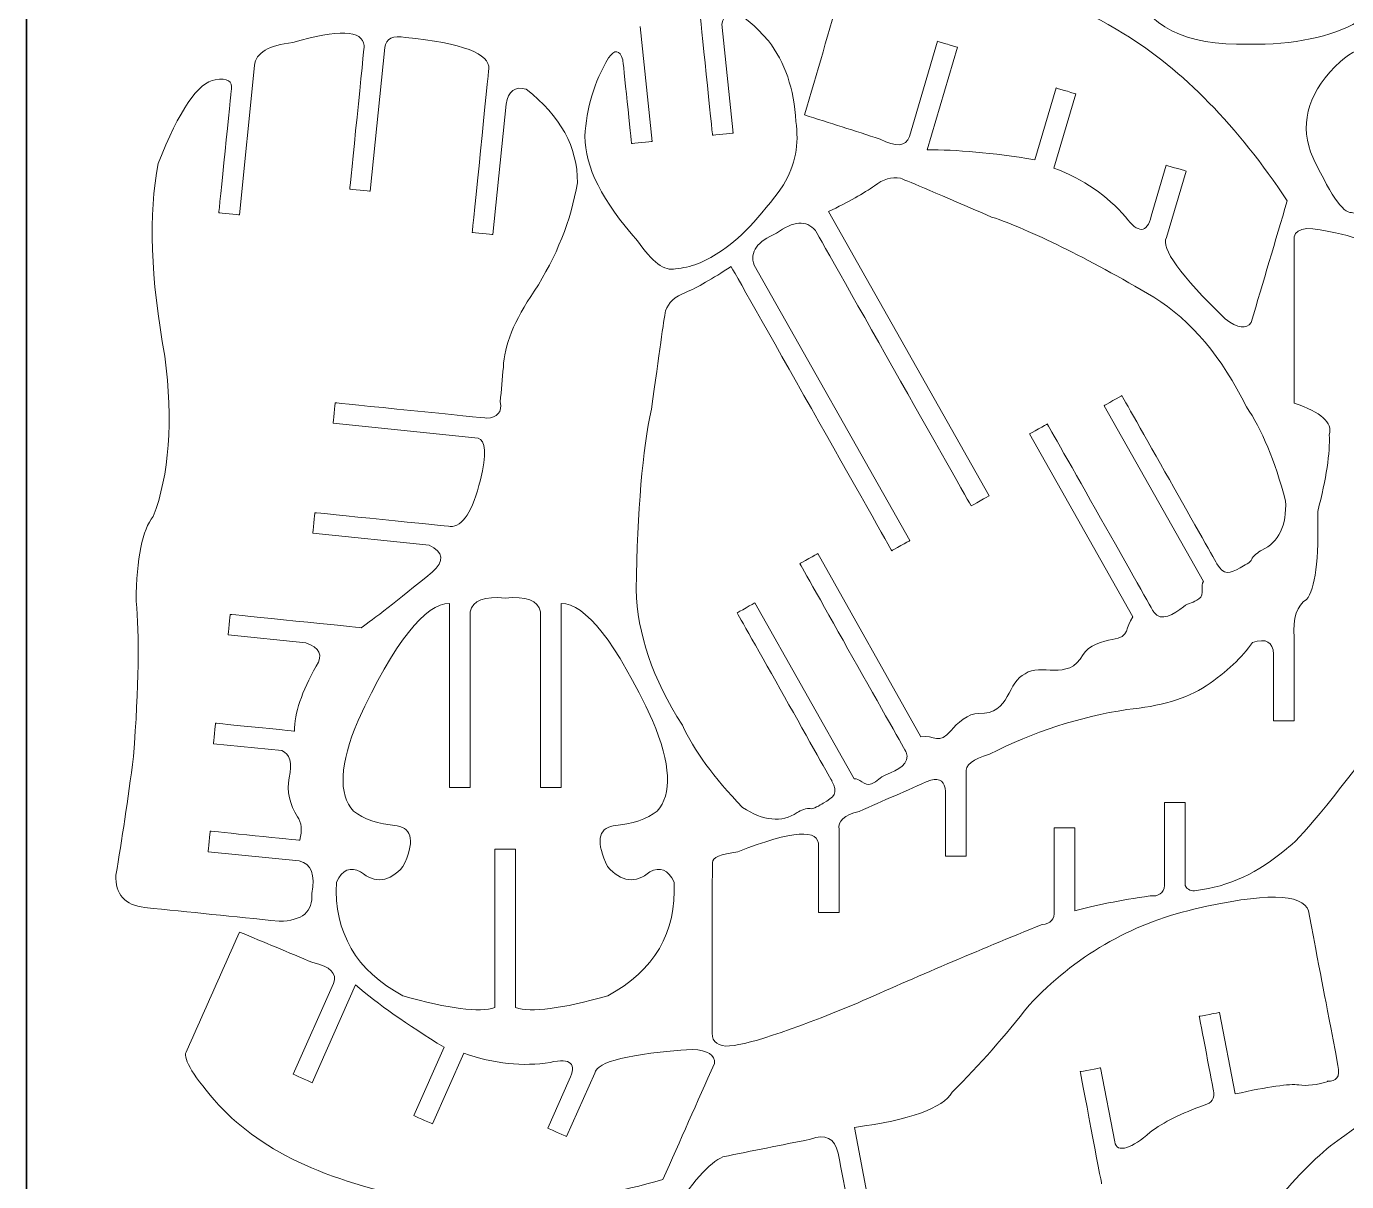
# Model space of a CAD drawing. Header units: inches. Extents: x -305 to 305, y -229 to 229.
# Drawn here: x -304.8 to -126.2, y -84.4 to 71.8 of the extents above; entities that cross this region are included whole.
import ezdxf

# ---------------------------------------------------------------- set-up
doc = ezdxf.new("R2010")
doc.units = ezdxf.units.IN
doc.header["$MEASUREMENT"] = 0
doc.layers.add('Layer 1', color=7, linetype='Continuous')
doc.layers.add('Layer 2', color=5, linetype='Continuous')

msp = doc.modelspace()

# ---------------------------------------------------------------- linework, layer by layer
at = {"layer": 'Layer 1', "lineweight": 9}
for points, knots in [([(-125.6046, 75.4419), (-124.2502, 75.1508), (-123.9376, 74.172), (-124.6669, 72.5062), (-124.6669, 72.5062), (-128.3309, 70.4006), (-133.2798, 69.3736), (-139.5137, 69.4263), (-139.5137, 69.4263), (-148.0401, 69.2524), (-153.2668, 71.8621), (-155.1942, 77.256), (-155.1942, 77.256), (-157.0526, 81.8321), (-157.4866, 85.5381), (-156.4967, 88.3742), (-156.4967, 88.3742), (-155.5417, 91.6106), (-150.8009, 94.0117), (-142.2749, 95.5775), (-142.2749, 95.5775), (-133.3668, 97.2478), (-128.3829, 97.7351), (-127.3238, 97.0392), (-127.3238, 97.0392), (-121.4717, 95.2995), (-118.5024, 93.4897), (-118.4156, 91.6104), (-118.4156, 91.6104), (-117.7625, 90.1013), (-118.0681, 89.3138), (-119.3322, 89.2482)], [0, 0, 0, 0, 0.125, 0.125, 0.125, 0.12500001, 0.25, 0.25, 0.25, 0.25000001, 0.375, 0.375, 0.375, 0.37500001, 0.5, 0.5, 0.5, 0.50000001, 0.625, 0.625, 0.625, 0.62500001, 0.75, 0.75, 0.75, 0.75000001, 0.875, 0.875, 0.875, 0.87500001, 1, 1, 1, 1]), ([(-185.3443, 56.9508), (-185.8359, 55.5827), (-187.1608, 55.4701), (-189.3197, 56.6126), (-189.3197, 56.6126), (-192.7258, 57.7003), (-196.1318, 58.7881), (-199.5381, 59.8761), (-199.5381, 59.8761), (-197.8683, 65.5678), (-196.1986, 71.2597), (-194.5289, 76.9517), (-194.5289, 76.9517), (-194.2332, 77.9522), (-191.5611, 78.8142), (-186.5122, 79.5378), (-186.5122, 79.5378), (-177.7825, 80.5834), (-167.7192, 77.689), (-156.3226, 70.8547), (-156.3226, 70.8547), (-148.3423, 65.9571), (-140.9805, 58.4217), (-134.237, 48.2488)], [0, 0, 0, 0, 0.16666667, 0.16666667, 0.16666667, 0.16666668, 0.33333333, 0.33333333, 0.33333333, 0.33333334, 0.5, 0.5, 0.5, 0.50000001, 0.66666667, 0.66666667, 0.66666667, 0.66666668, 0.83333333, 0.83333333, 0.83333333, 0.83333334, 1, 1, 1, 1]), ([(-224.1068, 67.3109), (-224.5658, 68.7122), (-225.2163, 68.8018), (-226.0577, 67.5797), (-226.0577, 67.5797), (-228.0002, 64.3055), (-229.0596, 60.7737), (-229.2348, 56.9841), (-229.2348, 56.9841), (-229.2533, 52.8623), (-226.884, 48.15), (-222.127, 42.8472), (-222.127, 42.8472), (-220.1562, 39.9518), (-218.4422, 38.6891), (-216.9849, 39.0589), (-216.9849, 39.0589), (-214.9729, 39.2241), (-213.0202, 39.9593), (-211.1267, 41.2644), (-211.1267, 41.2644), (-208.4735, 42.9195), (-205.562, 45.963), (-202.3923, 50.3947), (-202.3923, 50.3947), (-200.7971, 53.057), (-200.2376, 55.9261), (-200.7143, 59.0016), (-200.7143, 59.0016), (-200.9426, 63.3951), (-202.1759, 67.0211), (-204.414, 69.8789), (-204.414, 69.8789), (-206.3398, 72.0882), (-207.7011, 73.2389), (-208.4979, 73.331), (-208.4979, 73.331), (-209.6704, 73.9856), (-210.4135, 73.5854), (-210.7272, 72.1301)], [0, 0, 0, 0, 0.1, 0.1, 0.1, 0.10000001, 0.2, 0.2, 0.2, 0.20000001, 0.3, 0.3, 0.3, 0.30000001, 0.4, 0.4, 0.4, 0.40000001, 0.5, 0.5, 0.5, 0.50000001, 0.6, 0.6, 0.6, 0.60000001, 0.7, 0.7, 0.7, 0.70000001, 0.8, 0.8, 0.8, 0.80000001, 0.9, 0.9, 0.9, 0.90000001, 1, 1, 1, 1]), ([(-210.7272, 72.1301), (-210.7272, 72.1301), (-209.2005, 57.417), (-209.2005, 57.417), (-209.2005, 57.417), (-209.2005, 57.417), (-211.9794, 57.1287), (-211.9794, 57.1287), (-211.9794, 57.1287), (-211.9794, 57.1287), (-213.6942, 73.6552), (-213.6942, 73.6552)], [0, 0, 0, 0, 0.33333333, 0.33333333, 0.33333333, 0.33333334, 0.66666667, 0.66666667, 0.66666667, 0.66666668, 1, 1, 1, 1]), ([(-273.9366, 66.5646), (-273.7787, 68.2799), (-272.0506, 69.3113), (-268.7518, 69.6586), (-268.7518, 69.6586), (-262.5838, 71.4985), (-259.3631, 71.3641), (-259.09, 69.255)], [0, 0, 0, 0, 0.5, 0.5, 0.5, 0.50000001, 1, 1, 1, 1]), ([(-221.7689, 71.8488), (-221.7689, 71.8488), (-220.1535, 56.2804), (-220.1535, 56.2804), (-220.1535, 56.2804), (-220.1535, 56.2804), (-222.9323, 55.992), (-222.9323, 55.992), (-222.9323, 55.992), (-222.9323, 55.992), (-224.1068, 67.3107), (-224.1068, 67.3107)], [0, 0, 0, 0, 0.33333333, 0.33333333, 0.33333333, 0.33333334, 0.66666667, 0.66666667, 0.66666667, 0.66666668, 1, 1, 1, 1]), ([(-256.3106, 68.9729), (-256.1631, 70.2169), (-255.2246, 70.6817), (-253.495, 70.3662), (-253.495, 70.3662), (-245.8116, 69.5864), (-242.0599, 68.1561), (-242.2404, 66.0759)], [0, 0, 0, 0, 0.5, 0.5, 0.5, 0.50000001, 1, 1, 1, 1]), ([(-185.3444, 56.9506), (-185.3444, 56.9506), (-181.5368, 69.8322), (-181.5368, 69.8322), (-181.5368, 69.8322), (-181.5368, 69.8322), (-180.1972, 69.4361), (-180.1972, 69.4361)], [0, 0, 0, 0, 0.5, 0.5, 0.5, 0.50000001, 1, 1, 1, 1]), ([(-109.3638, 51.8319), (-108.2442, 50.4737), (-107.3462, 50.7672), (-106.6701, 52.7122), (-106.6701, 52.7122), (-105.6157, 54.7532), (-105.9907, 57.5928), (-107.795, 61.2312), (-107.795, 61.2312), (-109.7509, 66.6296), (-112.5115, 69.6051), (-116.077, 70.1578), (-116.077, 70.1578), (-120.5181, 70.5414), (-124.1732, 69.5293), (-127.0422, 67.1216), (-127.0422, 67.1216), (-131.2094, 63.2099), (-132.5575, 59.1307), (-131.0864, 54.8838), (-131.0864, 54.8838), (-128.5335, 49.2612), (-126.68, 46.5216), (-125.5258, 46.6645), (-125.5258, 46.6645), (-123.677, 46.0411), (-122.7504, 46.4573), (-122.7465, 47.9129)], [0, 0, 0, 0, 0.14285714, 0.14285714, 0.14285714, 0.14285715, 0.28571429, 0.28571429, 0.28571429, 0.2857143, 0.42857143, 0.42857143, 0.42857143, 0.42857144, 0.57142857, 0.57142857, 0.57142857, 0.57142858, 0.71428571, 0.71428571, 0.71428571, 0.71428572, 0.85714286, 0.85714286, 0.85714286, 0.85714287, 1, 1, 1, 1]), ([(-256.3105, 68.9731), (-256.3105, 68.9731), (-258.2798, 49.5688), (-258.2798, 49.5688), (-258.2798, 49.5688), (-258.2798, 49.5688), (-261.0592, 49.8509), (-261.0592, 49.8509), (-261.0592, 49.8509), (-261.0592, 49.8509), (-259.09, 69.2552), (-259.09, 69.2552)], [0, 0, 0, 0, 0.33333333, 0.33333333, 0.33333333, 0.33333334, 0.66666667, 0.66666667, 0.66666667, 0.66666668, 1, 1, 1, 1]), ([(-182.9612, 55.1573), (-182.9612, 55.1573), (-178.8576, 69.0401), (-178.8576, 69.0401), (-178.8576, 69.0401), (-178.8576, 69.0401), (-180.1972, 69.4361), (-180.1972, 69.4361)], [0, 0, 0, 0, 0.5, 0.5, 0.5, 0.50000001, 1, 1, 1, 1]), ([(-273.9366, 66.5646), (-273.9366, 66.5646), (-275.9891, 46.3399), (-275.9891, 46.3399), (-275.9891, 46.3399), (-275.9891, 46.3399), (-278.7686, 46.622), (-278.7686, 46.622), (-278.7686, 46.622), (-278.7686, 46.622), (-277.0745, 63.3155), (-277.0745, 63.3155)], [0, 0, 0, 0, 0.33333333, 0.33333333, 0.33333333, 0.33333334, 0.66666667, 0.66666667, 0.66666667, 0.66666668, 1, 1, 1, 1]), ([(-290.3118, -26.9176), (-289.5905, -17.4014), (-289.4734, -10.4045), (-289.96, -5.9267), (-289.96, -5.9267), (-289.8893, -0.0762), (-289.1174, 3.7508), (-287.6442, 5.5542), (-287.6442, 5.5542), (-285.4718, 11.157), (-284.9468, 18.3915), (-286.0693, 27.2577), (-286.0693, 27.2577), (-288.0006, 37.7751), (-288.3054, 46.4537), (-286.9836, 53.2935), (-286.9836, 53.2935), (-284.1218, 60.5349), (-281.5413, 64.3178), (-279.2419, 64.6424), (-279.2419, 64.6424), (-277.5659, 64.9043), (-276.8433, 64.4619), (-277.0745, 63.3155)], [0, 0, 0, 0, 0.16666667, 0.16666667, 0.16666667, 0.16666668, 0.33333333, 0.33333333, 0.33333333, 0.33333334, 0.5, 0.5, 0.5, 0.50000001, 0.66666667, 0.66666667, 0.66666667, 0.66666668, 0.83333333, 0.83333333, 0.83333333, 0.83333334, 1, 1, 1, 1]), ([(-239.9141, 61.328), (-239.9141, 61.328), (-241.7033, 43.6978), (-241.7033, 43.6978), (-241.7033, 43.6978), (-241.7033, 43.6978), (-244.4828, 43.9799), (-244.4828, 43.9799), (-244.4828, 43.9799), (-244.4828, 43.9799), (-242.2404, 66.0761), (-242.2404, 66.0761)], [0, 0, 0, 0, 0.33333333, 0.33333333, 0.33333333, 0.33333334, 0.66666667, 0.66666667, 0.66666667, 0.66666668, 1, 1, 1, 1]), ([(-239.9142, 61.3278), (-239.5875, 63.1134), (-238.6786, 63.7906), (-237.1884, 63.3595), (-237.1884, 63.3595), (-232.5464, 59.7403), (-230.2344, 55.5184), (-230.2529, 50.6932), (-230.2529, 50.6932), (-231.1375, 45.5887), (-233.0826, 40.697), (-236.0883, 36.0179), (-236.0883, 36.0179), (-238.7907, 32.0948), (-240.1855, 28.6686), (-240.2731, 25.7393)], [0, 0, 0, 0, 0.25, 0.25, 0.25, 0.25000001, 0.5, 0.5, 0.5, 0.50000001, 0.75, 0.75, 0.75, 0.75000001, 1, 1, 1, 1]), ([(-168.3813, 53.8183), (-168.3813, 53.8183), (-165.5125, 63.5236), (-165.5125, 63.5236), (-165.5125, 63.5236), (-165.5125, 63.5236), (-164.1729, 63.1276), (-164.1729, 63.1276)], [0, 0, 0, 0, 0.5, 0.5, 0.5, 0.50000001, 1, 1, 1, 1]), ([(-165.8011, 52.6914), (-165.8011, 52.6914), (-162.8334, 62.7315), (-162.8334, 62.7315), (-162.8334, 62.7315), (-162.8334, 62.7315), (-164.1729, 63.1276), (-164.1729, 63.1276)], [0, 0, 0, 0, 0.5, 0.5, 0.5, 0.50000001, 1, 1, 1, 1]), ([(-152.6264, 46.1896), (-153.2194, 43.8388), (-154.3795, 43.7972), (-156.107, 46.0664), (-156.107, 46.0664), (-158.5498, 48.9311), (-161.7812, 51.1395), (-165.801, 52.6918)], [0, 0, 0, 0, 0.5, 0.5, 0.5, 0.50000001, 1, 1, 1, 1]), ([(-152.6265, 46.1892), (-152.6265, 46.1892), (-150.5929, 53.069), (-150.5929, 53.069), (-150.5929, 53.069), (-150.5929, 53.069), (-149.2533, 52.673), (-149.2533, 52.673)], [0, 0, 0, 0, 0.5, 0.5, 0.5, 0.50000001, 1, 1, 1, 1]), ([(-150.5737, 43.2783), (-150.5737, 43.2783), (-147.9137, 52.277), (-147.9137, 52.277), (-147.9137, 52.277), (-147.9137, 52.277), (-149.2533, 52.673), (-149.2533, 52.673)], [0, 0, 0, 0, 0.5, 0.5, 0.5, 0.50000001, 1, 1, 1, 1]), ([(-134.4492, 7.689), (-135.9158, 13.1154), (-137.684, 17.3481), (-139.754, 20.3864), (-139.754, 20.3864), (-143.0434, 27.0763), (-147.2121, 32.0234), (-152.2607, 35.2272), (-152.2607, 35.2272), (-161.58, 40.6497), (-168.9009, 44.2619), (-174.2234, 46.0644), (-174.2234, 46.0644), (-181.2276, 49.0764), (-185.3441, 50.8255), (-186.5726, 51.3115), (-186.5726, 51.3115), (-187.7364, 51.5446), (-188.9047, 51.1966), (-190.0774, 50.2672), (-190.0774, 50.2672), (-191.4964, 49.2765), (-193.5682, 48.118), (-196.2933, 46.7915)], [0, 0, 0, 0, 0.16666667, 0.16666667, 0.16666667, 0.16666668, 0.33333333, 0.33333333, 0.33333333, 0.33333334, 0.5, 0.5, 0.5, 0.50000001, 0.66666667, 0.66666667, 0.66666667, 0.66666668, 0.83333333, 0.83333333, 0.83333333, 0.83333334, 1, 1, 1, 1]), ([(-134.2372, 48.2489), (-135.8582, 42.7649), (-137.4793, 37.2807), (-139.1004, 31.7965), (-139.1004, 31.7965), (-139.7457, 30.831), (-140.919, 30.9941), (-142.62, 32.2866), (-142.62, 32.2866), (-148.7039, 38.1983), (-151.3551, 41.8622), (-150.5736, 43.2785)], [0, 0, 0, 0, 0.33333333, 0.33333333, 0.33333333, 0.33333334, 0.66666667, 0.66666667, 0.66666667, 0.66666668, 1, 1, 1, 1]), ([(-196.2933, 46.7915), (-196.2933, 46.7915), (-174.5602, 8.351), (-174.5602, 8.351), (-174.5602, 8.351), (-174.5602, 8.351), (-176.9929, 6.9773), (-176.9929, 6.9773), (-176.9929, 6.9773), (-176.9929, 6.9773), (-198.0624, 44.2422), (-198.0624, 44.2422)], [0, 0, 0, 0, 0.33333333, 0.33333333, 0.33333333, 0.33333334, 0.66666667, 0.66666667, 0.66666667, 0.66666668, 1, 1, 1, 1]), ([(-133.2921, -10.8286), (-133.4767, -8.1596), (-132.9202, -6.4426), (-131.6219, -5.6784), (-131.6219, -5.6784), (-130.4243, -4.3023), (-129.9217, -0.3287), (-130.1148, 6.2422), (-130.1148, 6.2422), (-128.9362, 10.7), (-128.4142, 14.1503), (-128.5496, 16.5927), (-128.5496, 16.5927), (-128.0436, 18.2475), (-129.6262, 19.6754), (-133.298, 20.8754), (-133.298, 20.8754), (-133.298, 28.1784), (-133.298, 35.4813), (-133.298, 42.7843), (-133.298, 42.7843), (-133.477, 44.4844), (-131.9136, 44.9221), (-128.6075, 44.0969), (-128.6075, 44.0969), (-123.7383, 43.2055), (-121.4194, 41.9263), (-121.6513, 40.2592)], [0, 0, 0, 0, 0.14285714, 0.14285714, 0.14285714, 0.14285715, 0.28571429, 0.28571429, 0.28571429, 0.2857143, 0.42857143, 0.42857143, 0.42857143, 0.42857144, 0.57142857, 0.57142857, 0.57142857, 0.57142858, 0.71428571, 0.71428571, 0.71428571, 0.71428572, 0.85714286, 0.85714286, 0.85714286, 0.85714287, 1, 1, 1, 1]), ([(-207.9242, -33.8001), (-211.8129, -29.7414), (-214.5238, -26.041), (-216.056, -22.699), (-216.056, -22.699), (-220.0851, -16.4268), (-222.1677, -10.3017), (-222.3032, -4.3236), (-222.3032, -4.3236), (-222.1325, 6.4576), (-221.4441, 14.5924), (-220.2382, 20.0812), (-220.2382, 20.0812), (-219.1994, 27.6349), (-218.5708, 32.0634), (-218.3523, 33.3664), (-218.3523, 33.3664), (-217.9509, 34.4834), (-217.0494, 35.3042), (-215.6479, 35.8283), (-215.6479, 35.8283), (-214.0667, 36.5317), (-212.0046, 37.7075), (-209.4613, 39.3559)], [0, 0, 0, 0, 0.16666667, 0.16666667, 0.16666667, 0.16666668, 0.33333333, 0.33333333, 0.33333333, 0.33333334, 0.5, 0.5, 0.5, 0.50000001, 0.66666667, 0.66666667, 0.66666667, 0.66666668, 0.83333333, 0.83333333, 0.83333333, 0.83333334, 1, 1, 1, 1]), ([(-206.3648, 39.5541), (-206.3648, 39.5541), (-185.2954, 2.2892), (-185.2954, 2.2892), (-185.2954, 2.2892), (-185.2954, 2.2892), (-187.7281, 0.9155), (-187.7281, 0.9155), (-187.7281, 0.9155), (-187.7281, 0.9155), (-209.4613, 39.3559), (-209.4613, 39.3559)], [0, 0, 0, 0, 0.33333333, 0.33333333, 0.33333333, 0.33333334, 0.66666667, 0.66666667, 0.66666667, 0.66666668, 1, 1, 1, 1]), ([(-242.5428, 18.852), (-241.0518, 18.9278), (-240.4359, 19.6641), (-240.6957, 21.0603), (-240.6957, 21.0603), (-240.5548, 22.6201), (-240.414, 24.1796), (-240.2731, 25.7393)], [0, 0, 0, 0, 0.5, 0.5, 0.5, 0.50000001, 1, 1, 1, 1]), ([(-145.5569, -3.2575), (-145.5569, -3.2575), (-159.0118, 20.5394), (-159.0118, 20.5394), (-159.0118, 20.5394), (-159.0118, 20.5394), (-156.6013, 21.9005), (-156.6013, 21.9005), (-156.6013, 21.9005), (-156.6013, 21.9005), (-143.7467, -0.8332), (-143.7467, -0.8332)], [0, 0, 0, 0, 0.33333333, 0.33333333, 0.33333333, 0.33333334, 0.66666667, 0.66666667, 0.66666667, 0.66666668, 1, 1, 1, 1]), ([(-243.7064, 16.1618), (-243.7064, 16.1618), (-263.317, 18.1522), (-263.317, 18.1522), (-263.317, 18.1522), (-263.317, 18.1522), (-263.035, 20.9319), (-263.035, 20.9319), (-263.035, 20.9319), (-263.035, 20.9319), (-242.5428, 18.852), (-242.5428, 18.852)], [0, 0, 0, 0, 0.33333333, 0.33333333, 0.33333333, 0.33333334, 0.66666667, 0.66666667, 0.66666667, 0.66666668, 1, 1, 1, 1]), ([(-155.0993, -8.0451), (-155.0993, -8.0451), (-169.0956, 16.7093), (-169.0956, 16.7093), (-169.0956, 16.7093), (-169.0956, 16.7093), (-166.6851, 18.0705), (-166.6851, 18.0705), (-166.6851, 18.0705), (-166.6851, 18.0705), (-152.2878, -7.3921), (-152.2878, -7.3921)], [0, 0, 0, 0, 0.33333333, 0.33333333, 0.33333333, 0.33333334, 0.66666667, 0.66666667, 0.66666667, 0.66666668, 1, 1, 1, 1]), ([(-143.7467, -0.8332), (-142.8632, -2.45), (-141.9618, -2.1625), (-140.5786, -1.3814), (-140.5786, -1.3814), (-140.1037, -1.1133), (-139.1367, -0.6336), (-139.0272, -0.2382), (-139.0272, -0.2382), (-138.9138, 0.172), (-138.1404, 0.7299), (-137.6624, 0.9998), (-137.6624, 0.9998), (-135.3727, 2.0926), (-134.3016, 4.3221), (-134.4492, 7.689)], [0, 0, 0, 0, 0.25, 0.25, 0.25, 0.25000001, 0.5, 0.5, 0.5, 0.50000001, 0.75, 0.75, 0.75, 0.75000001, 1, 1, 1, 1]), ([(-250.3067, 1.6847), (-250.3067, 1.6847), (-266.0498, 3.2826), (-266.0498, 3.2826), (-266.0498, 3.2826), (-266.0498, 3.2826), (-265.7677, 6.0622), (-265.7677, 6.0622), (-265.7677, 6.0622), (-265.7677, 6.0622), (-247.4848, 4.2066), (-247.4848, 4.2066)], [0, 0, 0, 0, 0.33333333, 0.33333333, 0.33333333, 0.33333334, 0.66666667, 0.66666667, 0.66666667, 0.66666668, 1, 1, 1, 1]), ([(-250.3067, 1.6847), (-248.3615, 0.7291), (-248.2237, -0.4937), (-249.8935, -1.9835), (-249.8935, -1.9835), (-254.6695, -5.8757), (-257.8733, -8.379), (-259.5046, -9.4934)], [0, 0, 0, 0, 0.5, 0.5, 0.5, 0.50000001, 1, 1, 1, 1]), ([(-183.7862, -24.2437), (-183.7862, -24.2437), (-197.7523, 0.5278), (-197.7523, 0.5278), (-197.7523, 0.5278), (-197.7523, 0.5278), (-200.1627, -0.8333), (-200.1627, -0.8333), (-200.1627, -0.8333), (-200.1627, -0.8333), (-185.7975, -26.3139), (-185.7975, -26.3139)], [0, 0, 0, 0, 0.33333333, 0.33333333, 0.33333333, 0.33333334, 0.66666667, 0.66666667, 0.66666667, 0.66666668, 1, 1, 1, 1]), ([(-152.2876, -7.3921), (-151.2427, -8.8109), (-149.5998, -7.6592), (-148.255, -6.6509), (-148.255, -6.6509), (-147.518, -6.0984), (-146.9157, -6.1474), (-146.1788, -5.6121), (-146.1788, -5.6121), (-145.3015, -4.9746), (-146.0773, -3.7202), (-145.5569, -3.2575)], [0, 0, 0, 0, 0.33333333, 0.33333333, 0.33333333, 0.33333334, 0.66666667, 0.66666667, 0.66666667, 0.66666668, 1, 1, 1, 1]), ([(-247.5786, -6.2305), (-250.8183, -6.1786), (-255.029, -11.4361), (-259.923, -22.0322), (-259.923, -22.0322), (-262.4233, -27.9651), (-262.6317, -32.0538), (-260.5478, -34.2986), (-260.5478, -34.2986), (-259.2207, -35.4121), (-257.25, -36.0736), (-254.6362, -36.2819), (-254.6362, -36.2819), (-252.5352, -36.6995), (-252.2746, -38.5441), (-253.8549, -41.8148), (-253.8549, -41.8148), (-255.6955, -43.9119), (-257.6058, -44.1465), (-259.5852, -42.5196), (-259.5852, -42.5196), (-260.9571, -41.7803), (-262.0511, -42.2412), (-262.8671, -43.903), (-262.8671, -43.903), (-263.1874, -50.7411), (-260.1916, -55.8737), (-253.8798, -59.3014)], [0, 0, 0, 0, 0.14285714, 0.14285714, 0.14285714, 0.14285715, 0.28571429, 0.28571429, 0.28571429, 0.2857143, 0.42857143, 0.42857143, 0.42857143, 0.42857144, 0.57142857, 0.57142857, 0.57142857, 0.57142858, 0.71428571, 0.71428571, 0.71428571, 0.71428572, 0.85714286, 0.85714286, 0.85714286, 0.85714287, 1, 1, 1, 1]), ([(-247.5786, -6.2305), (-247.5786, -6.2305), (-247.5786, -31.1076), (-247.5786, -31.1076), (-247.5786, -31.1076), (-247.5786, -31.1076), (-244.7849, -31.1076), (-244.7849, -31.1076), (-244.7849, -31.1076), (-244.7849, -31.1076), (-244.7849, -7.338), (-244.7849, -7.338)], [0, 0, 0, 0, 0.33333333, 0.33333333, 0.33333333, 0.33333334, 0.66666667, 0.66666667, 0.66666667, 0.66666668, 1, 1, 1, 1]), ([(-232.4566, -6.2305), (-232.4566, -6.2305), (-232.4566, -31.1076), (-232.4566, -31.1076), (-232.4566, -31.1076), (-232.4566, -31.1076), (-235.2504, -31.1076), (-235.2504, -31.1076), (-235.2504, -31.1076), (-235.2504, -31.1076), (-235.2504, -7.338), (-235.2504, -7.338)], [0, 0, 0, 0, 0.33333333, 0.33333333, 0.33333333, 0.33333334, 0.66666667, 0.66666667, 0.66666667, 0.66666668, 1, 1, 1, 1]), ([(-232.4566, -6.2305), (-229.217, -6.1786), (-225.0062, -11.4361), (-220.1123, -22.0322), (-220.1123, -22.0322), (-217.6119, -27.9651), (-217.4036, -32.0538), (-219.4875, -34.2986), (-219.4875, -34.2986), (-220.8145, -35.4121), (-222.7853, -36.0736), (-225.399, -36.2819), (-225.399, -36.2819), (-227.5001, -36.6995), (-227.7607, -38.5441), (-226.1804, -41.8148), (-226.1804, -41.8148), (-224.3397, -43.9119), (-222.4295, -44.1465), (-220.4501, -42.5196), (-220.4501, -42.5196), (-219.0782, -41.7803), (-217.9842, -42.2412), (-217.1681, -43.903), (-217.1681, -43.903), (-216.8479, -50.7411), (-219.8437, -55.8737), (-226.1554, -59.3014)], [0, 0, 0, 0, 0.14285714, 0.14285714, 0.14285714, 0.14285715, 0.28571429, 0.28571429, 0.28571429, 0.2857143, 0.42857143, 0.42857143, 0.42857143, 0.42857144, 0.57142857, 0.57142857, 0.57142857, 0.57142858, 0.71428571, 0.71428571, 0.71428571, 0.71428572, 0.85714286, 0.85714286, 0.85714286, 0.85714287, 1, 1, 1, 1]), ([(-192.8143, -29.9423), (-192.8143, -29.9423), (-206.2401, -6.129), (-206.2401, -6.129), (-206.2401, -6.129), (-206.2401, -6.129), (-208.6506, -7.4901), (-208.6506, -7.4901), (-208.6506, -7.4901), (-208.6506, -7.4901), (-195.825, -30.2402), (-195.825, -30.2402)], [0, 0, 0, 0, 0.33333333, 0.33333333, 0.33333333, 0.33333334, 0.66666667, 0.66666667, 0.66666667, 0.66666668, 1, 1, 1, 1]), ([(-266.9909, -11.5419), (-266.9909, -11.5419), (-277.5118, -10.4741), (-277.5118, -10.4741), (-277.5118, -10.4741), (-277.5118, -10.4741), (-277.2297, -7.6944), (-277.2297, -7.6944), (-277.2297, -7.6944), (-277.2297, -7.6944), (-259.5046, -9.4934), (-259.5046, -9.4934)], [0, 0, 0, 0, 0.33333333, 0.33333333, 0.33333333, 0.33333334, 0.66666667, 0.66666667, 0.66666667, 0.66666668, 1, 1, 1, 1]), ([(-169.6715, -15.7391), (-167.6467, -14.1136), (-163.8974, -16.9162), (-161.8436, -13.1219), (-161.8436, -13.1219), (-161.1927, -11.9192), (-159.0755, -11.2766), (-157.9214, -11.1076), (-157.9214, -11.1076), (-155.3661, -10.7331), (-156.2876, -9.4516), (-155.0992, -8.0448)], [0, 0, 0, 0, 0.33333333, 0.33333333, 0.33333333, 0.33333334, 0.66666667, 0.66666667, 0.66666667, 0.66666668, 1, 1, 1, 1]), ([(-266.9911, -11.5419), (-265.1178, -12.173), (-264.649, -13.2305), (-265.5851, -14.714), (-265.5851, -14.714), (-267.5553, -18.1345), (-268.533, -21.0606), (-268.5181, -23.4926)], [0, 0, 0, 0, 0.5, 0.5, 0.5, 0.50000001, 1, 1, 1, 1]), ([(-177.6868, -29.1439), (-177.8429, -28.085), (-176.7872, -27.241), (-174.5193, -26.6119), (-174.5193, -26.6119), (-168.587, -23.5882), (-162.3842, -21.5723), (-155.911, -20.5644), (-155.911, -20.5644), (-151.4475, -20.1574), (-147.8726, -19.0913), (-145.1867, -17.3662), (-145.1867, -17.3662), (-142.4044, -15.4474), (-140.3173, -13.4899), (-138.9261, -11.493)], [0, 0, 0, 0, 0.25, 0.25, 0.25, 0.25000001, 0.5, 0.5, 0.5, 0.50000001, 0.75, 0.75, 0.75, 0.75000001, 1, 1, 1, 1]), ([(-133.2921, -10.8286), (-133.2921, -10.8286), (-133.2921, -22.0734), (-133.2921, -22.0734), (-133.2921, -22.0734), (-133.2921, -22.0734), (-134.689, -22.0734), (-134.689, -22.0734)], [0, 0, 0, 0, 0.5, 0.5, 0.5, 0.50000001, 1, 1, 1, 1]), ([(-136.0858, -13.0632), (-136.0858, -13.0632), (-136.0858, -22.0734), (-136.0858, -22.0734), (-136.0858, -22.0734), (-136.0858, -22.0734), (-134.689, -22.0734), (-134.689, -22.0734)], [0, 0, 0, 0, 0.5, 0.5, 0.5, 0.50000001, 1, 1, 1, 1]), ([(-169.6715, -15.7391), (-172.1092, -16.6334), (-171.6462, -21.2916), (-175.9557, -21.0906), (-175.9557, -21.0906), (-177.3217, -21.0267), (-178.9655, -22.5079), (-179.7064, -23.4089), (-179.7064, -23.4089), (-181.3469, -25.4036), (-181.9681, -23.9526), (-183.7865, -24.2436)], [0, 0, 0, 0, 0.33333333, 0.33333333, 0.33333333, 0.33333334, 0.66666667, 0.66666667, 0.66666667, 0.66666668, 1, 1, 1, 1]), ([(-270.2512, -26.125), (-270.2512, -26.125), (-279.4855, -25.1877), (-279.4855, -25.1877), (-279.4855, -25.1877), (-279.4855, -25.1877), (-279.2034, -22.4081), (-279.2034, -22.4081), (-279.2034, -22.4081), (-279.2034, -22.4081), (-268.5179, -23.4926), (-268.5179, -23.4926)], [0, 0, 0, 0, 0.33333333, 0.33333333, 0.33333333, 0.33333334, 0.66666667, 0.66666667, 0.66666667, 0.66666668, 1, 1, 1, 1]), ([(-33.8276, -30.3916), (-33.0742, -33.8611), (-33.2868, -37.3692), (-34.4653, -40.9164), (-34.4653, -40.9164), (-36.1465, -43.7076), (-37.8277, -46.499), (-39.5086, -49.2901), (-39.5086, -49.2901), (-40.1461, -50.5299), (-40.9772, -50.9179), (-42.0012, -50.4529), (-42.0012, -50.4529), (-44.0106, -49.4063), (-45.402, -49.057), (-46.1751, -49.4061), (-46.1751, -49.4061), (-46.8511, -49.9104), (-48.6484, -49.9491), (-51.5661, -49.5224), (-51.5661, -49.5224), (-53.2473, -49.4647), (-54.9674, -48.5923), (-56.7255, -46.9057), (-56.7255, -46.9057), (-61.9814, -41.8279), (-67.0828, -38.7653), (-72.0297, -37.7182), (-72.0297, -37.7182), (-74.3674, -36.9045), (-77.2081, -36.4004), (-80.5512, -36.2064), (-80.5512, -36.2064), (-83.3333, -35.8965), (-86.2705, -34.8885), (-89.3625, -33.1827), (-89.3625, -33.1827), (-96.2217, -28.7829), (-101.1105, -26.0498), (-104.0285, -24.9837), (-104.0285, -24.9837), (-105.2458, -24.2279), (-107.6613, -23.9758), (-111.2747, -24.2277), (-111.2747, -24.2277), (-112.6851, -24.344), (-114.2891, -24.0729), (-116.0862, -23.4137), (-116.0862, -23.4137), (-118.7141, -22.3091), (-120.3371, -22.2507), (-120.9556, -23.2392), (-120.9556, -23.2392), (-128.2403, -32.9695), (-132.7041, -38.3579), (-134.3467, -39.4046), (-134.3467, -39.4046), (-138.0951, -42.6417), (-142.1529, -44.5218), (-146.5201, -45.0451)], [0, 0, 0, 0, 0.06666667, 0.06666667, 0.06666667, 0.06666668, 0.13333333, 0.13333333, 0.13333333, 0.13333334, 0.2, 0.2, 0.2, 0.20000001, 0.26666667, 0.26666667, 0.26666667, 0.26666668, 0.33333333, 0.33333333, 0.33333333, 0.33333334, 0.4, 0.4, 0.4, 0.40000001, 0.46666667, 0.46666667, 0.46666667, 0.46666668, 0.53333333, 0.53333333, 0.53333333, 0.53333334, 0.6, 0.6, 0.6, 0.60000001, 0.66666667, 0.66666667, 0.66666667, 0.66666668, 0.73333333, 0.73333333, 0.73333333, 0.73333334, 0.8, 0.8, 0.8, 0.80000001, 0.86666667, 0.86666667, 0.86666667, 0.86666668, 0.93333333, 0.93333333, 0.93333333, 0.93333334, 1, 1, 1, 1]), ([(-270.2514, -26.125), (-269.1417, -26.5429), (-268.8129, -27.774), (-269.2646, -29.8182), (-269.2646, -29.8182), (-269.5893, -31.639), (-269.2087, -33.3916), (-268.1227, -35.0759), (-268.1227, -35.0759), (-267.5716, -35.8345), (-267.4692, -36.8912), (-267.816, -38.245)], [0, 0, 0, 0, 0.33333333, 0.33333333, 0.33333333, 0.33333334, 0.66666667, 0.66666667, 0.66666667, 0.66666668, 1, 1, 1, 1]), ([(-185.7976, -26.3142), (-185.1225, -27.9418), (-186.9571, -28.7537), (-188.5151, -29.3845), (-188.5151, -29.3845), (-189.3688, -29.7303), (-189.638, -30.2714), (-190.477, -30.6259), (-190.477, -30.6259), (-191.4759, -31.0479), (-192.1493, -29.7356), (-192.8143, -29.9423)], [0, 0, 0, 0, 0.33333333, 0.33333333, 0.33333333, 0.33333334, 0.66666667, 0.66666667, 0.66666667, 0.66666668, 1, 1, 1, 1]), ([(-267.8908, -41.0455), (-266.2742, -41.4545), (-265.7076, -42.9228), (-266.1909, -45.4502), (-266.1909, -45.4502), (-266.005, -47.9176), (-267.4758, -49.1678), (-270.6033, -49.1997), (-270.6033, -49.1997), (-276.6671, -48.5843), (-282.7309, -47.9688), (-288.7949, -47.3534), (-288.7949, -47.3534), (-291.5001, -47.0091), (-292.8007, -45.5478), (-292.6962, -42.9699), (-292.6962, -42.9699), (-291.875, -38.1962), (-291.0802, -32.8453), (-290.3118, -26.9176)], [0, 0, 0, 0, 0.2, 0.2, 0.2, 0.20000001, 0.4, 0.4, 0.4, 0.40000001, 0.6, 0.6, 0.6, 0.60000001, 0.8, 0.8, 0.8, 0.80000001, 1, 1, 1, 1]), ([(-195.825, -30.2402), (-194.897, -31.8318), (-195.6087, -32.4552), (-196.992, -33.2363), (-196.992, -33.2363), (-197.4668, -33.5045), (-198.377, -34.0847), (-198.7721, -33.9743), (-198.7721, -33.9743), (-199.1819, -33.8595), (-200.0591, -34.2337), (-200.5371, -34.5036), (-200.5371, -34.5036), (-202.6554, -35.8999), (-205.1177, -35.6656), (-207.9242, -33.8001)], [0, 0, 0, 0, 0.25, 0.25, 0.25, 0.25000001, 0.5, 0.5, 0.5, 0.50000001, 0.75, 0.75, 0.75, 0.75000001, 1, 1, 1, 1]), ([(-194.842, -36.7947), (-195.0793, -35.664), (-194.1793, -34.8477), (-192.1421, -34.346), (-192.1421, -34.346), (-188.9152, -32.931), (-185.6882, -31.5159), (-182.461, -30.1009), (-182.461, -30.1009), (-181.1894, -29.8103), (-180.529, -30.3334), (-180.4806, -31.6707)], [0, 0, 0, 0, 0.33333333, 0.33333333, 0.33333333, 0.33333334, 0.66666667, 0.66666667, 0.66666667, 0.66666668, 1, 1, 1, 1]), ([(-177.6868, -29.1439), (-177.6868, -29.1439), (-177.6868, -40.3888), (-177.6868, -40.3888), (-177.6868, -40.3888), (-177.6868, -40.3888), (-179.0837, -40.3888), (-179.0837, -40.3888)], [0, 0, 0, 0, 0.5, 0.5, 0.5, 0.50000001, 1, 1, 1, 1]), ([(-180.4806, -31.6707), (-180.4806, -31.6707), (-180.4806, -40.3888), (-180.4806, -40.3888), (-180.4806, -40.3888), (-180.4806, -40.3888), (-179.0837, -40.3888), (-179.0837, -40.3888)], [0, 0, 0, 0, 0.5, 0.5, 0.5, 0.50000001, 1, 1, 1, 1]), ([(-150.821, -44.3874), (-150.821, -44.3874), (-150.821, -33.1426), (-150.821, -33.1426), (-150.821, -33.1426), (-150.821, -33.1426), (-149.4241, -33.1426), (-149.4241, -33.1426)], [0, 0, 0, 0, 0.5, 0.5, 0.5, 0.50000001, 1, 1, 1, 1]), ([(-148.0272, -44.3874), (-148.0272, -44.3874), (-148.0272, -33.1426), (-148.0272, -33.1426), (-148.0272, -33.1426), (-148.0272, -33.1426), (-149.4241, -33.1426), (-149.4241, -33.1426)], [0, 0, 0, 0, 0.5, 0.5, 0.5, 0.50000001, 1, 1, 1, 1]), ([(-267.891, -41.0455), (-267.891, -41.0455), (-280.2103, -39.7951), (-280.2103, -39.7951), (-280.2103, -39.7951), (-280.2103, -39.7951), (-279.9283, -37.0155), (-279.9283, -37.0155), (-279.9283, -37.0155), (-279.9283, -37.0155), (-267.816, -38.245), (-267.816, -38.245)], [0, 0, 0, 0, 0.33333333, 0.33333333, 0.33333333, 0.33333334, 0.66666667, 0.66666667, 0.66666667, 0.66666668, 1, 1, 1, 1]), ([(-165.7772, -47.7995), (-165.6888, -48.9407), (-166.226, -49.5539), (-167.389, -49.6388), (-167.389, -49.6388), (-176.2199, -53.2247), (-184.5481, -56.7717), (-192.3739, -60.2799), (-192.3739, -60.2799), (-201.7456, -64.1567), (-207.6779, -66.095), (-210.1704, -66.0948), (-210.1704, -66.0948), (-211.5618, -65.9788), (-212.1803, -65.2423), (-212.0255, -63.8853), (-212.0255, -63.8853), (-212.0181, -56.3429), (-212.0106, -48.8004), (-212.003, -41.2578), (-212.003, -41.2578), (-212.0255, -40.5873), (-210.8735, -40.105), (-208.5472, -39.8116), (-208.5472, -39.8116), (-201.1319, -36.885), (-197.4946, -36.6329), (-197.6357, -39.0558)], [0, 0, 0, 0, 0.14285714, 0.14285714, 0.14285714, 0.14285715, 0.28571429, 0.28571429, 0.28571429, 0.2857143, 0.42857143, 0.42857143, 0.42857143, 0.42857144, 0.57142857, 0.57142857, 0.57142857, 0.57142858, 0.71428571, 0.71428571, 0.71428571, 0.71428572, 0.85714286, 0.85714286, 0.85714286, 0.85714287, 1, 1, 1, 1]), ([(-194.842, -36.7947), (-194.842, -36.7947), (-194.842, -48.0396), (-194.842, -48.0396), (-194.842, -48.0396), (-194.842, -48.0396), (-196.2388, -48.0396), (-196.2388, -48.0396)], [0, 0, 0, 0, 0.5, 0.5, 0.5, 0.50000001, 1, 1, 1, 1]), ([(-165.7772, -47.7995), (-165.7772, -47.7995), (-165.7772, -36.5546), (-165.7772, -36.5546), (-165.7772, -36.5546), (-165.7772, -36.5546), (-164.3803, -36.5546), (-164.3803, -36.5546)], [0, 0, 0, 0, 0.5, 0.5, 0.5, 0.50000001, 1, 1, 1, 1]), ([(-162.9834, -47.7995), (-162.9834, -47.7995), (-162.9834, -36.5546), (-162.9834, -36.5546), (-162.9834, -36.5546), (-162.9834, -36.5546), (-164.3803, -36.5546), (-164.3803, -36.5546)], [0, 0, 0, 0, 0.5, 0.5, 0.5, 0.50000001, 1, 1, 1, 1]), ([(-197.6357, -39.0558), (-197.6357, -39.0558), (-197.6357, -48.0396), (-197.6357, -48.0396), (-197.6357, -48.0396), (-197.6357, -48.0396), (-196.2388, -48.0396), (-196.2388, -48.0396)], [0, 0, 0, 0, 0.5, 0.5, 0.5, 0.50000001, 1, 1, 1, 1]), ([(-241.4143, -60.8944), (-241.4143, -60.8944), (-241.4145, -39.4539), (-241.4145, -39.4539), (-241.4145, -39.4539), (-241.4145, -39.4539), (-240.0176, -39.4539), (-240.0176, -39.4539)], [0, 0, 0, 0, 0.5, 0.5, 0.5, 0.50000001, 1, 1, 1, 1]), ([(-238.621, -60.8944), (-238.621, -60.8944), (-238.6208, -39.4539), (-238.6208, -39.4539), (-238.6208, -39.4539), (-238.6208, -39.4539), (-240.0176, -39.4539), (-240.0176, -39.4539)], [0, 0, 0, 0, 0.5, 0.5, 0.5, 0.50000001, 1, 1, 1, 1]), ([(-150.821, -44.3874), (-150.9646, -45.4231), (-151.618, -45.8847), (-152.7809, -45.7719), (-152.7809, -45.7719), (-156.8772, -46.3752), (-160.2781, -47.0511), (-162.9834, -47.7995)], [0, 0, 0, 0, 0.5, 0.5, 0.5, 0.50000001, 1, 1, 1, 1]), ([(-192.7922, -77.0954), (-185.2791, -76.0976), (-180.8636, -74.5092), (-179.5459, -72.3311), (-179.5459, -72.3311), (-175.8134, -68.5915), (-172.352, -64.6677), (-169.1615, -60.5595), (-169.1615, -60.5595), (-162.9474, -53.9482), (-155.5115, -49.6214), (-146.8537, -47.5796), (-146.8537, -47.5796), (-137.3305, -45.3337), (-132.1631, -45.4115), (-131.3517, -47.8139)], [0, 0, 0, 0, 0.25, 0.25, 0.25, 0.25000001, 0.5, 0.5, 0.5, 0.50000001, 0.75, 0.75, 0.75, 0.75000001, 1, 1, 1, 1]), ([(-263.2457, -57.6376), (-262.7333, -56.2772), (-263.6693, -55.3327), (-266.0537, -54.8033), (-266.0537, -54.8033), (-269.3524, -53.4237), (-272.6512, -52.0443), (-275.9502, -50.6648), (-275.9502, -50.6648), (-278.3675, -56.0815), (-280.7851, -61.4982), (-283.2027, -66.915), (-283.2027, -66.915), (-283.626, -67.8685), (-282.1499, -70.257), (-278.7741, -74.0807), (-278.7741, -74.0807), (-272.804, -80.5356), (-263.2649, -84.8544), (-250.1569, -87.0374), (-250.1569, -87.0374), (-240.9056, -88.4806), (-230.4157, -87.5143), (-218.6873, -84.1387)], [0, 0, 0, 0, 0.16666667, 0.16666667, 0.16666667, 0.16666668, 0.33333333, 0.33333333, 0.33333333, 0.33333334, 0.5, 0.5, 0.5, 0.50000001, 0.66666667, 0.66666667, 0.66666667, 0.66666668, 0.83333333, 0.83333333, 0.83333333, 0.83333334, 1, 1, 1, 1]), ([(-263.2456, -57.6374), (-263.2456, -57.6374), (-268.6948, -69.9149), (-268.6948, -69.9149), (-268.6948, -69.9149), (-268.6948, -69.9149), (-267.4181, -70.4816), (-267.4181, -70.4816)], [0, 0, 0, 0, 0.5, 0.5, 0.5, 0.50000001, 1, 1, 1, 1]), ([(-260.2685, -57.8166), (-260.2685, -57.8166), (-266.1413, -71.0484), (-266.1413, -71.0484), (-266.1413, -71.0484), (-266.1413, -71.0484), (-267.4181, -70.4816), (-267.4181, -70.4816)], [0, 0, 0, 0, 0.5, 0.5, 0.5, 0.50000001, 1, 1, 1, 1]), ([(-141.2846, -72.5773), (-141.2846, -72.5773), (-143.3855, -61.5423), (-143.3855, -61.5423), (-143.3855, -61.5423), (-143.3855, -61.5423), (-146.13, -62.0649), (-146.13, -62.0649), (-146.13, -62.0649), (-146.13, -62.0649), (-144.2207, -72.0933), (-144.2207, -72.0933)], [0, 0, 0, 0, 0.33333333, 0.33333333, 0.33333333, 0.33333334, 0.66666667, 0.66666667, 0.66666667, 0.66666668, 1, 1, 1, 1]), ([(-248.298, -66.2477), (-248.298, -66.2477), (-252.4036, -75.4978), (-252.4036, -75.4978), (-252.4036, -75.4978), (-252.4036, -75.4978), (-251.1268, -76.0645), (-251.1268, -76.0645)], [0, 0, 0, 0, 0.5, 0.5, 0.5, 0.50000001, 1, 1, 1, 1]), ([(-245.6028, -67.0619), (-245.6028, -67.0619), (-249.8501, -76.6313), (-249.8501, -76.6313), (-249.8501, -76.6313), (-249.8501, -76.6313), (-251.1268, -76.0645), (-251.1268, -76.0645)], [0, 0, 0, 0, 0.5, 0.5, 0.5, 0.50000001, 1, 1, 1, 1]), ([(-231.3562, -70.6506), (-230.2842, -68.4761), (-231.1407, -67.6925), (-233.9269, -68.3007), (-233.9269, -68.3007), (-237.6437, -68.8988), (-241.5358, -68.4859), (-245.603, -67.0623)], [0, 0, 0, 0, 0.5, 0.5, 0.5, 0.50000001, 1, 1, 1, 1]), ([(-218.6875, -84.1386), (-216.3676, -78.9118), (-214.0476, -73.6848), (-211.7276, -68.4577), (-211.7276, -68.4577), (-211.5933, -67.3042), (-212.5925, -66.6679), (-214.7255, -66.5496), (-214.7255, -66.5496), (-223.1899, -67.1078), (-227.5835, -68.1794), (-227.9063, -69.7644)], [0, 0, 0, 0, 0.33333333, 0.33333333, 0.33333333, 0.33333334, 0.66666667, 0.66666667, 0.66666667, 0.66666668, 1, 1, 1, 1]), ([(-157.5763, -79.0615), (-157.5763, -79.0615), (-159.4856, -69.0329), (-159.4856, -69.0329), (-159.4856, -69.0329), (-159.4856, -69.0329), (-162.2301, -69.5555), (-162.2301, -69.5555), (-162.2301, -69.5555), (-162.2301, -69.5555), (-159.3434, -84.7174), (-159.3434, -84.7174)], [0, 0, 0, 0, 0.33333333, 0.33333333, 0.33333333, 0.33333334, 0.66666667, 0.66666667, 0.66666667, 0.66666668, 1, 1, 1, 1]), ([(-231.3561, -70.6502), (-231.3561, -70.6502), (-234.2664, -77.2074), (-234.2664, -77.2074), (-234.2664, -77.2074), (-234.2664, -77.2074), (-232.9897, -77.7742), (-232.9897, -77.7742)], [0, 0, 0, 0, 0.5, 0.5, 0.5, 0.50000001, 1, 1, 1, 1]), ([(-227.9062, -69.7642), (-227.9062, -69.7642), (-231.7129, -78.3409), (-231.7129, -78.3409), (-231.7129, -78.3409), (-231.7129, -78.3409), (-232.9897, -77.7742), (-232.9897, -77.7742)], [0, 0, 0, 0, 0.5, 0.5, 0.5, 0.50000001, 1, 1, 1, 1]), ([(-141.2846, -72.5773), (-136.7919, -71.5843), (-133.9194, -71.1749), (-132.6665, -71.3506), (-132.6665, -71.3506), (-131.5952, -71.5289), (-130.2257, -71.3594), (-128.5585, -70.8423)], [0, 0, 0, 0, 0.5, 0.5, 0.5, 0.50000001, 1, 1, 1, 1]), ([(-144.2207, -72.0933), (-144.004, -73.174), (-144.4244, -73.8384), (-145.4823, -74.087), (-145.4823, -74.087), (-148.5198, -75.1783), (-150.9447, -76.3896), (-152.7566, -77.7213), (-152.7566, -77.7213), (-154.0255, -78.8509), (-155.0831, -79.5457), (-155.929, -79.8051), (-155.929, -79.8051), (-156.8655, -80.0995), (-157.4147, -79.8516), (-157.5763, -79.0615)], [0, 0, 0, 0, 0.25, 0.25, 0.25, 0.25000001, 0.5, 0.5, 0.5, 0.50000001, 0.75, 0.75, 0.75, 0.75000001, 1, 1, 1, 1]), ([(-142.7133, -101.5751), (-144.8315, -101.8053), (-145.4555, -100.9795), (-144.5854, -99.0975), (-144.5854, -99.0975), (-137.5077, -88.4803), (-131.4548, -81.5089), (-126.4266, -78.1832), (-126.4266, -78.1832), (-121.9161, -74.7598), (-118.4949, -72.7772), (-116.1639, -72.2354)], [0, 0, 0, 0, 0.33333333, 0.33333333, 0.33333333, 0.33333334, 0.66666667, 0.66666667, 0.66666667, 0.66666668, 1, 1, 1, 1]), ([(-202.3297, -134.8706), (-202.5285, -137.6115), (-203.7542, -138.7723), (-206.0071, -138.3529), (-206.0071, -138.3529), (-212.0428, -135.9903), (-215.494, -132.7405), (-216.3604, -128.6039), (-216.3604, -128.6039), (-216.2398, -126.6768), (-216.7148, -119.4717), (-217.7856, -106.989), (-217.7856, -106.989), (-218.8783, -95.6722), (-218.8689, -89.7309), (-217.7573, -89.1652), (-217.7573, -89.1652), (-214.782, -84.5472), (-212.3853, -81.8488), (-210.5668, -81.0699), (-210.5668, -81.0699), (-206.6265, -80.2804), (-202.6866, -79.4908), (-198.7463, -78.7011), (-198.7463, -78.7011), (-196.729, -77.9238), (-195.4715, -78.5496), (-194.973, -80.5789)], [0, 0, 0, 0, 0.14285714, 0.14285714, 0.14285714, 0.14285715, 0.28571429, 0.28571429, 0.28571429, 0.2857143, 0.42857143, 0.42857143, 0.42857143, 0.42857144, 0.57142857, 0.57142857, 0.57142857, 0.57142858, 0.71428571, 0.71428571, 0.71428571, 0.71428572, 0.85714286, 0.85714286, 0.85714286, 0.85714287, 1, 1, 1, 1]), ([(-192.7922, -77.0954), (-192.7922, -77.0954), (-188.2, -101.2156), (-188.2, -101.2156), (-188.2, -101.2156), (-188.2, -101.2156), (-190.9444, -101.7382), (-190.9444, -101.7382), (-190.9444, -101.7382), (-190.9444, -101.7382), (-194.973, -80.5787), (-194.973, -80.5787)], [0, 0, 0, 0, 0.33333333, 0.33333333, 0.33333333, 0.33333334, 0.66666667, 0.66666667, 0.66666667, 0.66666668, 1, 1, 1, 1])]:
    msp.add_open_spline(points, degree=3, knots=knots, dxfattribs=at)
for points in [[(-168.3813, 53.8183), (-174.1624, 54.739), (-179.0224, 55.1853), (-182.9612, 55.1573)], [(-203.3242, 43.8652), (-201.0448, 45.5553), (-199.2912, 45.6812), (-198.0624, 44.2422)], [(-203.3242, 43.8652), (-205.9486, 42.7863), (-206.9622, 41.3496), (-206.3648, 39.5541)], [(-243.706, 16.1618), (-242.6399, 15.8363), (-242.5337, 13.9574), (-243.3878, 10.5255)], [(-247.485, 4.2066), (-245.7835, 4.123), (-244.4176, 6.2294), (-243.3878, 10.5257)], [(-240.0176, -5.4846), (-242.8334, -5.1967), (-244.4223, -5.8142), (-244.7849, -7.338)], [(-240.0176, -5.4846), (-237.2019, -5.1967), (-235.6129, -5.8142), (-235.2504, -7.338)], [(-136.0858, -13.0632), (-136.1436, -11.416), (-137.0901, -10.8924), (-138.9261, -11.493)], [(-146.5201, -45.0451), (-147.2158, -45.1866), (-147.7182, -44.9677), (-148.027, -44.3874)], [(-127.367, -68.7433), (-129.376, -58.191), (-129.3426, -58.3664), (-131.3517, -47.8139)], [(-248.298, -66.2477), (-253.2971, -63.2014), (-257.2873, -60.3911), (-260.2685, -57.8166)], [(-253.8798, -59.3014), (-247.6768, -61.0489), (-243.5213, -61.58), (-241.4143, -60.8944)], [(-226.1554, -59.3014), (-232.3585, -61.0489), (-236.514, -61.58), (-238.621, -60.8944)], [(-127.367, -68.7433), (-127.0619, -70.2537), (-127.5529, -70.9491), (-128.8403, -70.8292)]]:
    msp.add_open_spline(points, degree=3, dxfattribs=at)
at = {"layer": 'Layer 2', "lineweight": 35}
msp.add_open_spline([(-304.8, 228.6), (-304.8, 228.6), (304.8, 228.6), (304.8, 228.6), (304.8, 228.6), (304.8, 228.6), (304.8, -228.6), (304.8, -228.6), (304.8, -228.6), (304.8, -228.6), (-304.8, -228.6), (-304.8, -228.6), (-304.8, -228.6), (-304.8, -228.6), (-304.8, 228.6), (-304.8, 228.6)], degree=3, knots=[0, 0, 0, 0, 0.25, 0.25, 0.25, 0.25000001, 0.5, 0.5, 0.5, 0.50000001, 0.75, 0.75, 0.75, 0.75000001, 1, 1, 1, 1], dxfattribs=at)

doc.saveas('drawing.dxf')
